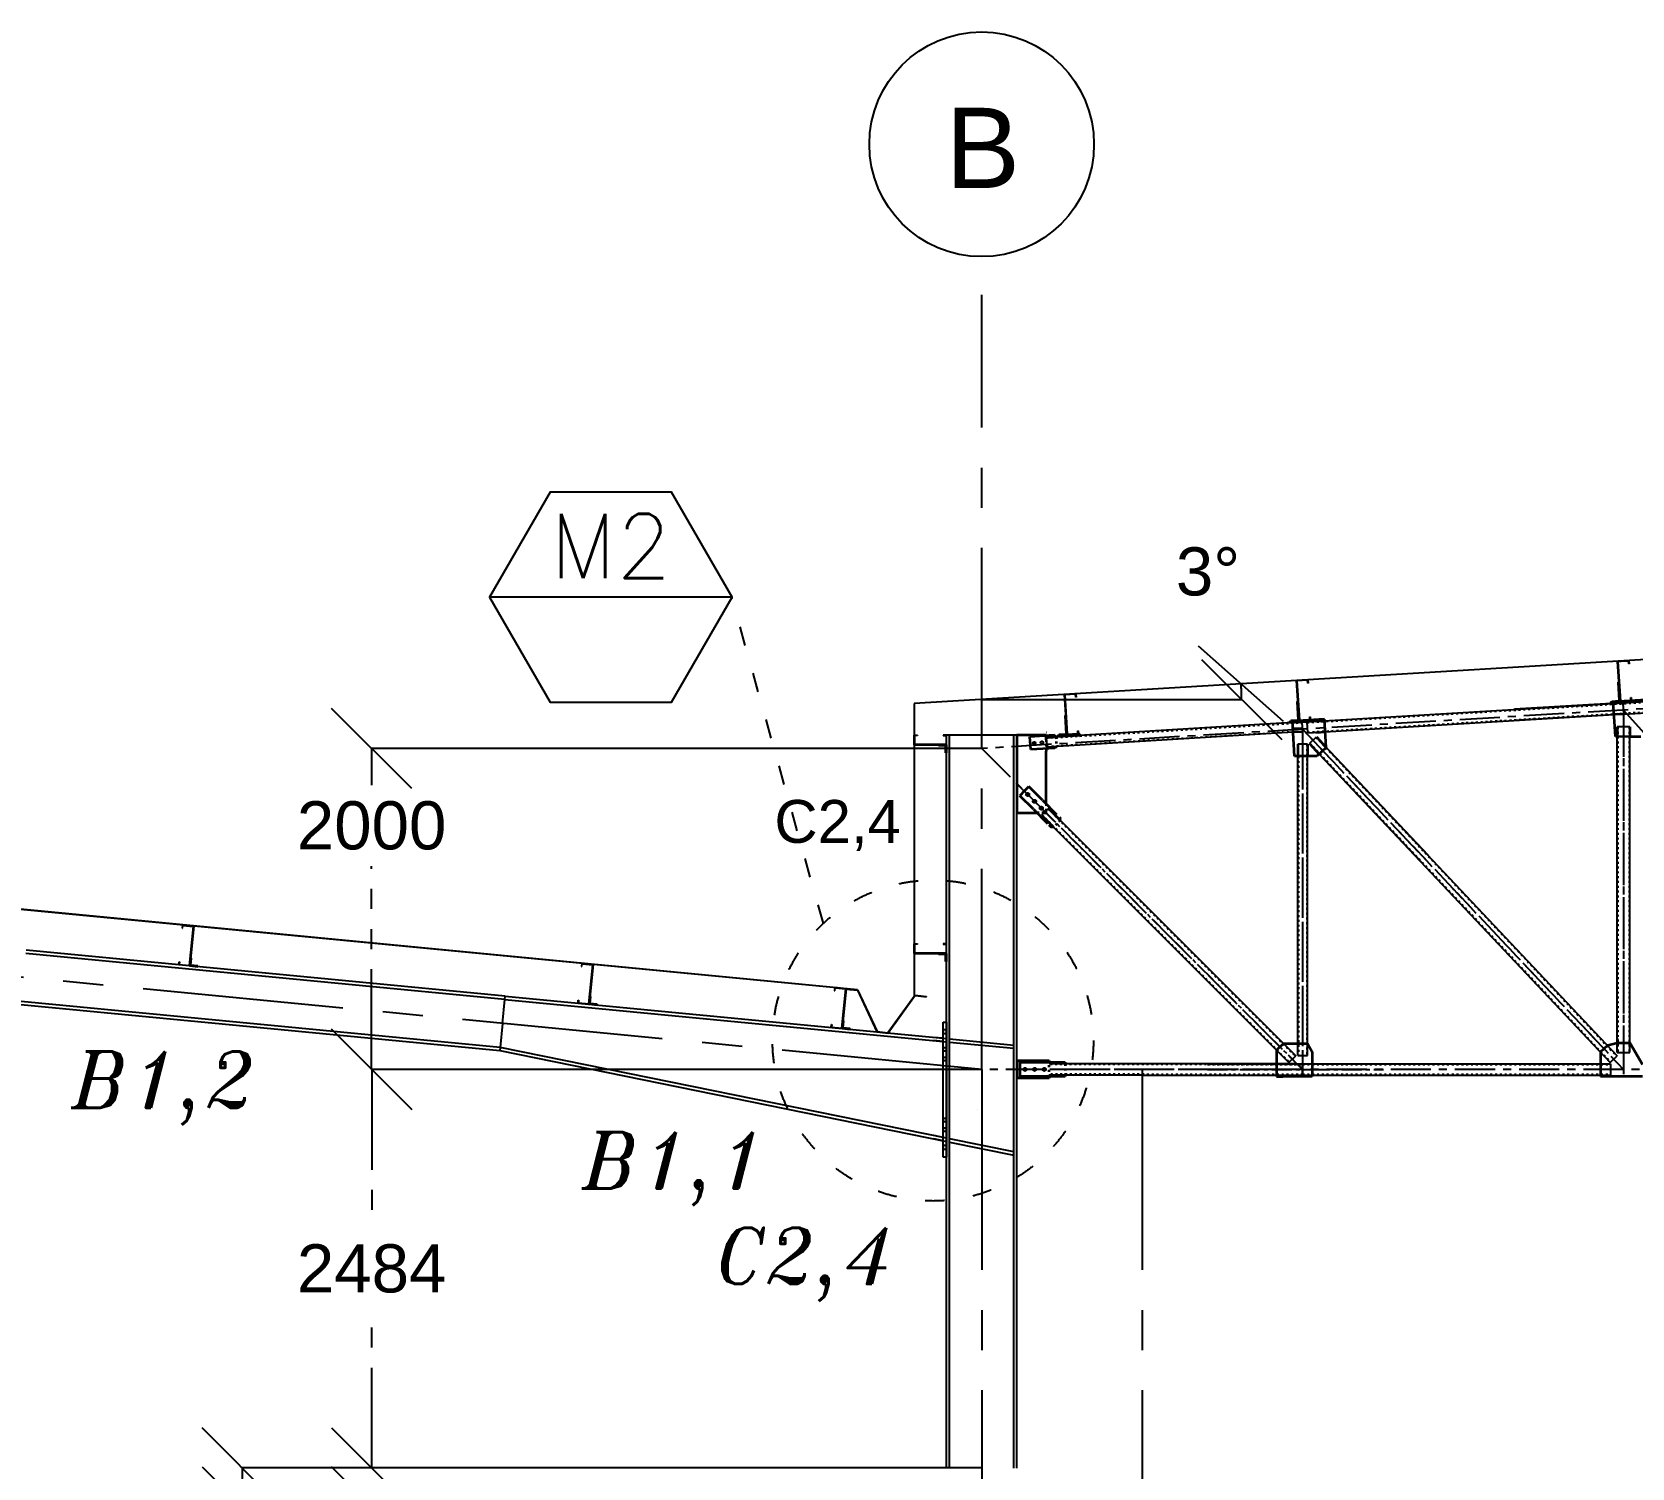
# Model space of a CAD drawing. Header units: inches. Extents: x -15 to 1885144, y -42615 to 866270.
# Drawn here: x 1654115 to 1664088, y 255816 to 264766 of the extents above; entities that cross this region are included whole.
import ezdxf
from ezdxf.enums import TextEntityAlignment as Align

# ---------------------------------------------------------------- set-up
doc = ezdxf.new("R2010")
doc.units = ezdxf.units.IN
doc.header["$LTSCALE"] = 100
doc.header["$MEASUREMENT"] = 0
for name, pattern in [('CENTER', [2, 1.25, -0.25, 0.25, -0.25]), ('CENTERX2', [4, 2.5, -0.5, 0.5, -0.5]), ('dash line', [30, 12, -18]), ('PHANTOM2', [1.25, 0.625, -0.125, 0.125, -0.125, 0.125, -0.125])]:
    doc.linetypes.add(name, pattern=pattern)
for name, color, linetype in [('axis', 8, 'PHANTOM2'), ('corrugated sheet', 6, 'Continuous'), ('dimensions', 10, 'PHANTOM2'), ('layout', 7, 'Continuous'), ('purlins', 4, 'Continuous'), ('sections', 3, 'Continuous'), ('text', 3, 'Continuous')]:
    doc.layers.add(name, color=color, linetype=linetype)
doc.layers.add('gusset plate', color=1, linetype='Continuous', lineweight=35)
doc.layers.add('weld', color=2, linetype='Continuous', lineweight=35)
doc.styles.add('romans', font='romans.shx', dxfattribs={"width": 0.75})
doc.styles.get("Standard").update_dxf_attribs({"font": 'arial.ttf'})
doc.styles.add('TEXT-3', font='ITALICT.shx', dxfattribs={"height": 350})
doc.dimstyles.new('Dim_1', dxfattribs={"dimtxt": 300, "dimasz": 500, "dimexe": 0.0625, "dimexo": 0.0625, "dimgap": 100, "dimtad": 0, "dimtih": 1, "dimtoh": 1, "dimdec": 0, "dimzin": 0, "dimdsep": 46, "dimtxsty": 'Standard', "dimblk": 'OBLIQUE', "dimcen": 0.09, "dimclrd": 256, "dimclre": 256, "dimclrt": 256, "dimadec": 0, "dimazin": 0, "dimtm": 1e-09, "dimtfac": 1, "dimtdec": 0, "dimtofl": 0, "dimtmove": 0, "dimatfit": 3, "dimfxl": 1, "dimtfillclr": 256, "dimtolj": 1, "dimtzin": 0, "dimlwe": -1, "dimarcsym": 0})

# ---------------------------------------------------------------- blocks, each defined once
blk = doc.blocks.new('_Oblique')
at = {"color": 0, "linetype": 'ByBlock', "lineweight": -2}
blk.add_line((-0.5, -0.5), (0.5, 0.5), dxfattribs=at)
blk = doc.blocks.new('*D802')
at = {"layer": 'Defpoints', "color": 0, "ltscale": 10, "transparency": 16777216}
for p in [(1680034.4, 261806), (1659614.4, 260580.8), (1660034.4, 260606), (1660435.6, 260606), (1661653.9, 260638.4)]:
    blk.add_point(p, dxfattribs=at)
at = {"layer": 'dimensions', "linetype": 'dash line', "ltscale": 10, "transparency": 16777216}
blk.add_line((1660435.7, 260606), (1661654.3, 260606), dxfattribs=at)
at = {"layer": 'dimensions', "lineweight": -2, "ltscale": 10, "transparency": 16777216}
blk.add_arc((1660034.4, 260606), 1619.8, 0, 3.43363, dxfattribs=at)
at = {"layer": 'dimensions', "lineweight": -2, "ltscale": 10, "transparency": 16777216, "xscale": 500, "yscale": 500, "zscale": 500}
for p, rotation in [((1661651.3, 260703.1), 93.4336303618463), ((1661654.2, 260606), 270.000000000002)]:
    blk.add_blockref('_Oblique', p, dxfattribs=dict(at, rotation=rotation))
at = {"layer": 'dimensions', "ltscale": 10, "transparency": 16777216, "insert": (1661445, 261402.3), "char_height": 300, "attachment_point": 5}
blk.add_mtext('\\A1;3°', dxfattribs=at)
blk = doc.blocks.new('*D806')
at = {"layer": 'Defpoints', "color": 0, "ltscale": 10, "transparency": 16777216}
for p in [(1656232.5, 255573.8), (1660034.4, 255573.8), (1659674.4, 252298.7)]:
    blk.add_point(p, dxfattribs=at)
at = {"layer": 'dimensions', "linetype": 'dash line', "ltscale": 10, "transparency": 16777216}
for p, q in [((1660034.3, 255573.8), (1656232.5, 255573.8)), ((1659674.3, 252298.7), (1656232.5, 252298.7))]:
    blk.add_line(p, q, dxfattribs=at)
at = {"layer": 'dimensions', "lineweight": -2, "ltscale": 10, "transparency": 16777216}
for p, q in [((1656232.5, 255573.8), (1656232.5, 254189.5)), ((1656232.5, 252298.7), (1656232.5, 253682.9))]:
    blk.add_line(p, q, dxfattribs=at)
at = {"layer": 'dimensions', "lineweight": -2, "ltscale": 10, "transparency": 16777216, "xscale": 500, "yscale": 500, "zscale": 500}
for p, rotation in [((1656232.5, 255573.8), 90), ((1656232.5, 252298.7), 270)]:
    blk.add_blockref('_Oblique', p, dxfattribs=dict(at, rotation=rotation))
at = {"layer": 'dimensions', "ltscale": 10, "transparency": 16777216, "insert": (1656232.5, 253936.2), "char_height": 300, "attachment_point": 5}
blk.add_mtext('\\A1;3275', dxfattribs=at)
blk = doc.blocks.new('*D807')
at = {"layer": 'Defpoints', "color": 0, "ltscale": 10, "transparency": 16777216}
for p in [(1660034.4, 255816.3), (1655426, 255573.8), (1660034.4, 255573.8)]:
    blk.add_point(p, dxfattribs=at)
at = {"layer": 'dimensions', "linetype": 'dash line', "ltscale": 10, "transparency": 16777216}
for p, q in [((1660034.3, 255816.3), (1655426, 255816.3)), ((1660034.3, 255573.8), (1655426, 255573.8))]:
    blk.add_line(p, q, dxfattribs=at)
at = {"layer": 'dimensions', "lineweight": -2, "ltscale": 10, "transparency": 16777216}
for p, q in [((1655426, 255816.3), (1655426, 255573.8)), ((1655426, 255573.8), (1655426, 255073.8)), ((1655426, 255073.8), (1654926, 255073.8))]:
    blk.add_line(p, q, dxfattribs=at)
at = {"layer": 'dimensions', "lineweight": -2, "ltscale": 10, "transparency": 16777216, "xscale": 500, "yscale": 500, "zscale": 500}
for p, rotation in [((1655426, 255816.3), 90), ((1655426, 255573.8), 270)]:
    blk.add_blockref('_Oblique', p, dxfattribs=dict(at, rotation=rotation))
at = {"layer": 'dimensions', "ltscale": 10, "transparency": 16777216, "insert": (1654493.6, 255073.8), "char_height": 300, "attachment_point": 5}
blk.add_mtext('\\A1;242', dxfattribs=at)
blk = doc.blocks.new('*D808')
at = {"layer": 'Defpoints', "color": 0, "ltscale": 10, "transparency": 16777216}
for p in [(1656232.5, 258300.5), (1660034.4, 258300.5), (1660034.4, 255816.3)]:
    blk.add_point(p, dxfattribs=at)
at = {"layer": 'dimensions', "linetype": 'dash line', "ltscale": 10, "transparency": 16777216}
for p, q in [((1660034.3, 258300.5), (1656232.5, 258300.5)), ((1660034.3, 255816.3), (1656232.5, 255816.3))]:
    blk.add_line(p, q, dxfattribs=at)
at = {"layer": 'dimensions', "lineweight": -2, "ltscale": 10, "transparency": 16777216}
for p, q in [((1656232.5, 258300.5), (1656232.5, 257311.6)), ((1656232.5, 255816.3), (1656232.5, 256805.2))]:
    blk.add_line(p, q, dxfattribs=at)
at = {"layer": 'dimensions', "lineweight": -2, "ltscale": 10, "transparency": 16777216, "xscale": 500, "yscale": 500, "zscale": 500}
for p, rotation in [((1656232.5, 258300.5), 90), ((1656232.5, 255816.3), 270)]:
    blk.add_blockref('_Oblique', p, dxfattribs=dict(at, rotation=rotation))
at = {"layer": 'dimensions', "ltscale": 10, "transparency": 16777216, "insert": (1656232.5, 257058.4), "char_height": 300, "attachment_point": 5}
blk.add_mtext('\\A1;2484', dxfattribs=at)
blk = doc.blocks.new('*D809')
at = {"layer": 'Defpoints', "color": 0, "ltscale": 10, "transparency": 16777216}
for p in [(1656232, 260300.5), (1660034.4, 260300.5), (1660034.4, 258300.5)]:
    blk.add_point(p, dxfattribs=at)
at = {"layer": 'dimensions', "linetype": 'dash line', "ltscale": 10, "transparency": 16777216}
for p, q in [((1660034.3, 260300.5), (1656232, 260300.5)), ((1660034.3, 258300.5), (1656232, 258300.5))]:
    blk.add_line(p, q, dxfattribs=at)
at = {"layer": 'dimensions', "lineweight": -2, "ltscale": 10, "transparency": 16777216}
for p, q in [((1656232, 260300.5), (1656232, 260072.8)), ((1656232, 258300.5), (1656232, 259566.4))]:
    blk.add_line(p, q, dxfattribs=at)
at = {"layer": 'dimensions', "lineweight": -2, "ltscale": 10, "transparency": 16777216, "xscale": 500, "yscale": 500, "zscale": 500}
for p, rotation in [((1656232, 260300.5), 90), ((1656232, 258300.5), 270)]:
    blk.add_blockref('_Oblique', p, dxfattribs=dict(at, rotation=rotation))
at = {"layer": 'dimensions', "ltscale": 10, "transparency": 16777216, "insert": (1656232, 259819.6), "char_height": 300, "attachment_point": 5}
blk.add_mtext('\\A1;2000', dxfattribs=at)
blk = doc.blocks.new('*U871')
at = {"layer": 'purlins', "ltscale": 10}
h = blk.add_hatch(color=256, dxfattribs=at)
h.dxf.hatch_style = 1
h.paths.add_polyline_path([(124.2, -228.2), (129.2, -228.2), (129.2, -218.2), (124.2, -218.2)])
for p, q in [((124.2, -0.7), (54.2, -0.7)), ((54.2, -0.7), (54.2, -20.7)), ((54.2, -20.7), (56.2, -20.7)), ((56.2, -20.7), (56.2, -2.7)), ((56.2, -2.7), (122.2, -2.7)), ((122.2, -248.7), (122.2, -2.7)), ((124.2, -0.7), (124.2, -250.7)), ((54.2, -250.7), (54.2, -230.7)), ((54.2, -230.7), (56.2, -230.7)), ((124.2, -250.7), (54.2, -250.7)), ((56.2, -230.7), (56.2, -248.7)), ((56.2, -248.7), (122.2, -248.7)), ((129.2, -200.7), (124.2, -200.7)), ((129.2, -218.2), (124.2, -218.2)), ((129.2, -228.2), (124.2, -228.2)), ((124.2, -250.7), (174.2, -250.7)), ((129.2, -245.7), (129.2, -200.7)), ((174.2, -245.7), (129.2, -245.7)), ((174.2, -250.7), (174.2, -245.7))]:
    blk.add_line(p, q, dxfattribs=at)
blk = doc.blocks.new('*U872')
at = {"layer": 'sections', "color": 0, "linetype": 'ByBlock', "lineweight": -2, "transparency": 16777216, "rotation": 354.5164095555347}
for p in [(1655000.1, 259206.5), (1657488.6, 258967.6)]:
    blk.add_blockref('*U871', p, dxfattribs=at)

msp = doc.modelspace()

# ---------------------------------------------------------------- hatches: boundary and pattern name
at = {"layer": 'purlins', "ltscale": 10}
h = msp.add_hatch(color=256, dxfattribs=at)
h.dxf.hatch_style = 1
h.paths.add_polyline_path([(1664006.449, 260704.143), (1664001.458, 260703.843), (1664002.057, 260693.861), (1664007.048, 260694.161)])
h = msp.add_hatch(color=256, dxfattribs=at)
h.dxf.hatch_style = 1
h.paths.add_polyline_path([(1662005.853, 260584.126), (1662000.862, 260583.827), (1662001.46, 260573.844), (1662006.452, 260574.144)])
h = msp.add_hatch(color=256, dxfattribs=at)
h.dxf.hatch_style = 1
h.paths.add_polyline_path([(1660559.665, 260497.292), (1660554.673, 260496.993), (1660555.272, 260487.011), (1660560.263, 260487.31)])
h = msp.add_hatch(color=256, dxfattribs=at)
h.dxf.hatch_style = 1
h.paths.add_polyline_path([(1659781.878, 260322.707), (1659781.878, 260317.707), (1659791.878, 260317.707), (1659791.878, 260322.707)])
h = msp.add_hatch(color=256, dxfattribs=at)
h.dxf.hatch_style = 1
h.paths.add_polyline_path([(1659781.878, 259022.707), (1659781.878, 259017.707), (1659791.878, 259017.707), (1659791.878, 259022.707)])
h = msp.add_hatch(color=256, dxfattribs=at)
h.dxf.hatch_style = 1
h.paths.add_polyline_path([(1659167.429, 258577.153), (1659172.406, 258576.675), (1659173.361, 258586.629), (1659168.384, 258587.107)])
at = {"layer": 'sections', "ltscale": 10}
h = msp.add_hatch(color=256, dxfattribs=at)
h.dxf.hatch_style = 1
h.paths.add_polyline_path([(1659814.378, 258522.362), (1659814.378, 258546.362), (1659794.378, 258546.362), (1659794.378, 258522.362)])
h.paths.add_polyline_path([(1659814.378, 258434.362), (1659794.378, 258434.362), (1659794.378, 258414.362), (1659814.378, 258414.362)])
h.paths.add_polyline_path([(1659794.378, 258374.362), (1659794.378, 258354.362), (1659814.378, 258354.362), (1659814.378, 258374.362)])
h = msp.add_hatch(color=256, dxfattribs=at)
h.dxf.hatch_style = 1
h.paths.add_polyline_path([(1659794.378, 257802.362), (1659814.378, 257802.362), (1659814.378, 257826.362), (1659794.378, 257826.362)])
h.paths.add_polyline_path([(1659794.378, 257914.362), (1659814.378, 257914.362), (1659814.378, 257934.362), (1659794.378, 257934.362)])
h.paths.add_polyline_path([(1659794.378, 257974.362), (1659814.378, 257974.362), (1659814.378, 257994.362), (1659794.378, 257994.362)])

# ---------------------------------------------------------------- linework, layer by layer
at = {"layer": 'axis', "linetype": 'CENTER', "ltscale": 10}
for p, q in [((1660034.378, 258300.541), (1660034.378, 263128.351)), ((1660034.378, 258300.541), (1647534.378, 259500.541)), ((1660034.378, 258300.541), (1660034.378, 245318.666)), ((1661034.378, 258300.541), (1661034.378, 245318.666))]:
    msp.add_line(p, q, dxfattribs=at)
at = {"layer": 'axis', "linetype": 'CENTERX2'}
for p, q in [((1680034.378, 261500.541), (1660034.378, 260300.541)), ((1664034.378, 260540.541), (1664034.378, 258300.541)), ((1664034.378, 260540.541), (1666034.378, 258300.541)), ((1662034.378, 260420.541), (1662034.378, 258300.541)), ((1662034.378, 260420.541), (1664034.378, 258300.541)), ((1660034.378, 260300.541), (1662034.378, 258300.541)), ((1700034.378, 258300.541), (1660034.378, 258300.541))]:
    msp.add_line(p, q, dxfattribs=at)
at = {"layer": 'axis', "linetype": 'CENTER'}
for p, q in [((1662034.378, 260420.541), (1664034.378, 258300.541)), ((1662034.378, 260420.541), (1662034.378, 258300.541)), ((1664034.378, 260374.584), (1664034.378, 258300.541)), ((1660254.378, 260080.541), (1662034.378, 258300.541)), ((1662034.378, 258300.541), (1660254.378, 258300.541)), ((1661442.346, 258300.541), (1662184.378, 258300.541))]:
    msp.add_line(p, q, dxfattribs=at)
at = {"layer": 'corrugated sheet'}
for p, q in [((1680034.345, 261806.594), (1659614.345, 260581.394)), ((1680034.378, 261806.045), (1659614.378, 260580.845))]:
    msp.add_line(p, q, dxfattribs=at)
at = {"layer": 'corrugated sheet', "ltscale": 10}
for p, q in [((1659613.878, 260580.845), (1659613.878, 258755.212)), ((1659614.378, 260580.845), (1659614.378, 258755.212)), ((1659260.906, 258797.428), (1647534.378, 259923.175)), ((1659260.839, 258796.731), (1647534.378, 259922.472)), ((1659260.906, 258797.428), (1659260.839, 258796.731))]:
    msp.add_line(p, q, dxfattribs=at)
at = {"layer": 'dimensions', "ltscale": 10}
msp.add_line((1660034.378, 260606.045), (1660435.644, 260606.045), dxfattribs=at)
at = {"layer": 'gusset plate'}
for p, q in [((1664175.91, 260604.132), (1663970.882, 260591.83)), ((1662171.764, 260483.883), (1661970.882, 260471.83)), ((1660496.977, 260373.315), (1660486.546, 260382.707)), ((1660500.142, 260313.386), (1660491.351, 260302.852))]:
    msp.add_line(p, q, dxfattribs=at)
at = {"layer": 'gusset plate', "linetype": 'dash line'}
for p, q in [((1663983.903, 260374.817), (1663970.882, 260591.83)), ((1661984.045, 260252.435), (1661970.882, 260471.83)), ((1662182.353, 260307.405), (1662171.764, 260483.883)), ((1660486.546, 260382.707), (1660335.38, 260373.637)), ((1660340.172, 260293.781), (1660335.38, 260373.637)), ((1660254.378, 260366.632), (1660254.378, 259898.746)), ((1660491.351, 260302.852), (1660340.172, 260293.781)), ((1660453.67, 259824.681), (1660467.812, 259810.538)), ((1660481.954, 259810.538), (1660467.812, 259810.538)), ((1660520.238, 259871.249), (1660525.845, 259865.643)), ((1660524.38, 259852.965), (1660525.845, 259865.643)), ((1661872.706, 258419.787), (1661915.132, 258462.213)), ((1661872.706, 258419.787), (1661872.706, 258255.639)), ((1661915.132, 258462.213), (1662064.378, 258462.213)), ((1662064.378, 258462.213), (1662094.378, 258410.252)), ((1663890.735, 258409.085), (1663936.414, 258452.179)), ((1663890.735, 258409.085), (1663890.735, 258255.541)), ((1663936.414, 258452.179), (1663994.378, 258465.31)), ((1664074.378, 258465.31), (1664152.187, 258330.541)), ((1660254.378, 258355.854), (1660254.378, 258245.541)), ((1660254.378, 258355.854), (1660454.378, 258355.854)), ((1660274.378, 258255.541), (1660274.378, 258345.541)), ((1660274.378, 258345.541), (1660454.378, 258345.541)), ((1660454.378, 258355.854), (1660454.378, 258345.541)), ((1660454.378, 258345.541), (1660554.378, 258345.541)), ((1660554.378, 258345.541), (1660554.378, 258335.541)), ((1660454.878, 258245.541), (1660254.378, 258245.541)), ((1660454.378, 258255.541), (1660274.378, 258255.541)), ((1660554.378, 258255.541), (1660454.378, 258255.541)), ((1660454.378, 258255.541), (1660454.878, 258245.541)), ((1660554.378, 258265.541), (1660554.378, 258255.541)), ((1661872.706, 258255.639), (1661912.36, 258255.639))]:
    msp.add_line(p, q, dxfattribs=at)
at = {"layer": 'gusset plate', "ltscale": 10}
for p, q in [((1660254.378, 260382.707), (1660254.378, 260366.632)), ((1660436.173, 260382.707), (1660254.378, 260382.707)), ((1660436.173, 260365.666), (1660436.173, 260382.707)), ((1663994.378, 260374.817), (1663983.903, 260374.817)), ((1664074.378, 260374.352), (1663994.378, 260374.817)), ((1664142.543, 260374.352), (1664074.378, 260374.352)), ((1660436.173, 260354.794), (1660436.173, 260366.632)), ((1660436.173, 259955.315), (1660436.173, 260284.668)), ((1662182.353, 260307.405), (1662124.084, 260252.435)), ((1661999.378, 260252.435), (1661984.045, 260252.435)), ((1662124.084, 260252.435), (1661999.378, 260252.435)), ((1660254.378, 259898.746), (1660379.604, 259898.746))]:
    msp.add_line(p, q, dxfattribs=at)
at = {"layer": 'gusset plate', "linetype": 'dash line', "ltscale": 0.01}
for p, q in [((1660496.977, 260373.315), (1660500.141, 260313.397)), ((1660436.173, 260354.794), (1660436.173, 260284.668)), ((1660421.669, 259898.746), (1660379.604, 259898.746)), ((1660421.669, 259898.746), (1660436.173, 259898.746)), ((1660436.173, 259955.315), (1660436.173, 259913.25)), ((1660436.173, 259898.746), (1660436.173, 259913.25)), ((1660524.38, 259852.965), (1660481.954, 259810.538)), ((1660454.378, 258255.541), (1660454.378, 258345.541)), ((1660554.378, 258335.541), (1660554.378, 258265.541))]:
    msp.add_line(p, q, dxfattribs=at)
at = {"layer": 'gusset plate', "linetype": 'CENTER'}
for p, q in [((1660300.107, 260034.812), (1660271.822, 260006.528)), ((1660356.675, 259921.675), (1660271.822, 260006.528)), ((1660300.107, 260034.812), (1660328.391, 260063.097)), ((1660413.244, 259978.244), (1660328.391, 260063.097)), ((1660413.244, 259978.244), (1660525.845, 259865.643)), ((1660356.675, 259921.675), (1660453.67, 259824.681)), ((1663994.378, 258465.31), (1664074.378, 258465.31))]:
    msp.add_line(p, q, dxfattribs=at)
at = {"layer": 'gusset plate', "linetype": 'ByBlock'}
for p, q in [((1662094.378, 258410.252), (1662094.378, 258255.541)), ((1662094.378, 258255.541), (1661912.36, 258255.639)), ((1664152.187, 258255.541), (1663890.735, 258255.541))]:
    msp.add_line(p, q, dxfattribs=at)
at = {"layer": 'layout', "ltscale": 10}
for p, q in [((1659814.378, 255816.258), (1659814.378, 260382.707)), ((1660254.378, 260382.707), (1659814.378, 260382.707)), ((1659834.378, 255816.258), (1659834.378, 260382.707)), ((1660234.378, 255816.258), (1660234.378, 260382.707)), ((1660254.378, 255816.258), (1660254.378, 260382.707)), ((1657062.441, 258736.536), (1654076.171, 259023.218)), ((1657064.353, 258756.445), (1654078.082, 259043.127)), ((1654045.591, 258704.683), (1657031.862, 258418.001)), ((1657033.773, 258437.909), (1654047.502, 258724.591)), ((1657048.107, 258587.223), (1657062.441, 258736.536)), ((1657062.441, 258736.536), (1657064.353, 258756.445)), ((1657062.441, 258736.536), (1659814.378, 258472.35)), ((1657064.353, 258756.445), (1659814.378, 258492.442)), ((1657048.107, 258587.223), (1657033.773, 258437.909)), ((1659834.378, 258490.522), (1660234.378, 258452.122)), ((1657033.773, 258437.909), (1657031.862, 258418.001)), ((1657031.862, 258418.001), (1659814.378, 257851.941)), ((1659814.378, 257872.35), (1657033.773, 258437.909)), ((1659834.378, 258470.43), (1660234.378, 258432.03)), ((1660010.476, 258051.562), (1660010.488, 258051.685)), ((1660234.378, 257786.925), (1659834.378, 257868.282)), ((1659834.378, 257847.872), (1660234.378, 257766.498))]:
    msp.add_line(p, q, dxfattribs=at)
at = {"layer": 'layout', "linetype": 'CENTER'}
for centre, radius in [((1660361.736, 260335.093), 8), ((1660409.56, 260337.968), 8), ((1660321.32, 260013.599), 10), ((1660363.746, 259971.173), 10), ((1660406.173, 259928.746), 10)]:
    msp.add_circle(centre, radius, dxfattribs=at)
at = {"layer": 'layout', "linetype": 'dash line'}
for centre in [(1660304.361, 258300.541), (1660364.361, 258300.541), (1660424.361, 258300.541)]:
    msp.add_circle(centre, 10, dxfattribs=at)
at = {"layer": 'purlins', "ltscale": 10}
for p, q in [((1663998.064, 260843.891), (1664067.938, 260848.084)), ((1664013.037, 260594.34), (1663998.064, 260843.891)), ((1664066.062, 260845.968), (1664000.18, 260842.015)), ((1664000.18, 260842.015), (1664014.914, 260596.456)), ((1664067.14, 260828), (1664066.062, 260845.968)), ((1664069.136, 260828.12), (1664067.14, 260828)), ((1664067.938, 260848.084), (1664069.136, 260828.12)), ((1661997.468, 260723.875), (1662067.342, 260728.067)), ((1662012.441, 260474.323), (1661997.468, 260723.875)), ((1662065.465, 260725.951), (1661999.584, 260721.998)), ((1661999.584, 260721.998), (1662014.317, 260476.44)), ((1662066.543, 260707.983), (1662065.465, 260725.951)), ((1662068.54, 260708.103), (1662066.543, 260707.983)), ((1662067.342, 260728.067), (1662068.54, 260708.103)), ((1664007.747, 260599.032), (1664000.859, 260713.825)), ((1664001.458, 260703.843), (1664006.449, 260704.143)), ((1664002.057, 260693.861), (1664007.048, 260694.161)), ((1660551.28, 260637.041), (1660621.154, 260641.233)), ((1660566.253, 260387.49), (1660551.28, 260637.041)), ((1660619.277, 260639.117), (1660553.396, 260635.164)), ((1660553.396, 260635.164), (1660568.129, 260389.606)), ((1660620.355, 260621.149), (1660619.277, 260639.117)), ((1660622.352, 260621.269), (1660620.355, 260621.149)), ((1660621.154, 260641.233), (1660622.352, 260621.269)), ((1662007.15, 260479.015), (1662000.263, 260593.809)), ((1662000.862, 260583.827), (1662005.853, 260584.126)), ((1662001.46, 260573.844), (1662006.452, 260574.144)), ((1663962.827, 260596.337), (1664007.747, 260599.032)), ((1663963.127, 260591.346), (1663962.827, 260596.337)), ((1664013.037, 260594.34), (1663963.127, 260591.346)), ((1664031.085, 260595.423), (1664013.037, 260594.34)), ((1664014.914, 260596.456), (1664080.795, 260600.409)), ((1664079.717, 260618.377), (1664081.714, 260618.497)), ((1664080.795, 260600.409), (1664079.717, 260618.377)), ((1664081.714, 260618.497), (1664082.911, 260598.533)), ((1660560.962, 260392.181), (1660554.075, 260506.975)), ((1660554.673, 260496.993), (1660559.665, 260497.292)), ((1660555.272, 260487.011), (1660560.263, 260487.31)), ((1661962.231, 260476.32), (1662007.15, 260479.015)), ((1661962.531, 260471.329), (1661962.231, 260476.32)), ((1662012.441, 260474.323), (1661962.531, 260471.329)), ((1662030.489, 260475.406), (1662012.441, 260474.323)), ((1662014.317, 260476.44), (1662080.199, 260480.393)), ((1662079.121, 260498.36), (1662081.117, 260498.48)), ((1662080.199, 260480.393), (1662079.121, 260498.36)), ((1662081.117, 260498.48), (1662082.315, 260478.516)), ((1659614.378, 260322.707), (1659614.378, 260382.707)), ((1659614.378, 260382.707), (1659634.378, 260382.707)), ((1659634.378, 260380.707), (1659616.378, 260380.707)), ((1659616.378, 260380.707), (1659616.378, 260324.707)), ((1659634.378, 260382.707), (1659634.378, 260380.707)), ((1659814.378, 260382.707), (1659794.378, 260382.707)), ((1659794.378, 260382.707), (1659794.378, 260380.707)), ((1659794.378, 260380.707), (1659812.378, 260380.707)), ((1659812.378, 260380.707), (1659812.378, 260324.707)), ((1659814.378, 260322.707), (1659814.378, 260382.707)), ((1660516.043, 260389.486), (1660560.962, 260392.181)), ((1660516.342, 260384.495), (1660516.043, 260389.486)), ((1660566.253, 260387.49), (1660516.342, 260384.495)), ((1660584.301, 260388.573), (1660566.253, 260387.49)), ((1660568.129, 260389.606), (1660634.011, 260393.559)), ((1660632.933, 260411.526), (1660634.929, 260411.646)), ((1660634.011, 260393.559), (1660632.933, 260411.526)), ((1660634.929, 260411.646), (1660636.127, 260391.682)), ((1659614.378, 260322.707), (1659814.378, 260322.707)), ((1659812.378, 260324.707), (1659616.378, 260324.707)), ((1659764.378, 260317.707), (1659764.378, 260322.707)), ((1659764.378, 260322.707), (1659814.378, 260322.707)), ((1659809.378, 260317.707), (1659764.378, 260317.707)), ((1659781.878, 260317.707), (1659781.878, 260322.707)), ((1659791.878, 260317.707), (1659791.878, 260322.707)), ((1659809.378, 260272.707), (1659809.378, 260317.707)), ((1659814.378, 260272.707), (1659809.378, 260272.707)), ((1659814.378, 260322.707), (1659814.378, 260272.707)), ((1659614.378, 259022.707), (1659614.378, 259082.707)), ((1659614.378, 259082.707), (1659634.378, 259082.707)), ((1659634.378, 259080.707), (1659616.378, 259080.707)), ((1659616.378, 259080.707), (1659616.378, 259024.707)), ((1659634.378, 259082.707), (1659634.378, 259080.707)), ((1659814.378, 259082.707), (1659794.378, 259082.707)), ((1659794.378, 259082.707), (1659794.378, 259080.707)), ((1659794.378, 259080.707), (1659812.378, 259080.707)), ((1659812.378, 259080.707), (1659812.378, 259024.707)), ((1659814.378, 259022.707), (1659814.378, 259082.707)), ((1659614.378, 259022.707), (1659814.378, 259022.707)), ((1659812.378, 259024.707), (1659616.378, 259024.707)), ((1659764.378, 259017.707), (1659764.378, 259022.707)), ((1659764.378, 259022.707), (1659814.378, 259022.707)), ((1659809.378, 259017.707), (1659764.378, 259017.707)), ((1659781.878, 259017.707), (1659781.878, 259022.707)), ((1659791.878, 259017.707), (1659791.878, 259022.707)), ((1659809.378, 258972.707), (1659809.378, 259017.707)), ((1659814.378, 259022.707), (1659814.378, 258972.707)), ((1659814.378, 258972.707), (1659809.378, 258972.707)), ((1659119.489, 258810.301), (1659117.578, 258790.393)), ((1659117.578, 258790.393), (1659119.569, 258790.201)), ((1659189.169, 258803.612), (1659119.489, 258810.301)), ((1659119.569, 258790.201), (1659121.289, 258808.119)), ((1659121.289, 258808.119), (1659186.987, 258801.812)), ((1659163.479, 258556.938), (1659186.987, 258801.812)), ((1659189.169, 258803.612), (1659165.279, 258554.756)), ((1659188.978, 258801.621), (1659189.169, 258803.612)), ((1659188.978, 258801.621), (1659259.829, 258794.819)), ((1659189.169, 258803.612), (1659260.839, 258796.731)), ((1659259.829, 258794.819), (1659381.45, 258534.003)), ((1659260.839, 258796.731), (1659382.46, 258535.916)), ((1659619.52, 258762.298), (1659450.501, 258529.384)), ((1659620.336, 258760.488), (1659451.129, 258527.314)), ((1659619.52, 258762.298), (1659690.181, 258755.515)), ((1659620.336, 258760.488), (1659690.016, 258753.799)), ((1659690.016, 258753.799), (1659690.181, 258755.515)), ((1659095.599, 258561.445), (1659097.51, 258581.354)), ((1659097.51, 258581.354), (1659099.501, 258581.162)), ((1659099.501, 258581.162), (1659097.781, 258563.245)), ((1659172.406, 258576.675), (1659167.429, 258577.153)), ((1659173.361, 258586.629), (1659168.384, 258587.107)), ((1659175.034, 258604.049), (1659170.057, 258604.527)), ((1659170.734, 258559.255), (1659175.034, 258604.049)), ((1659165.279, 258554.756), (1659095.599, 258561.445)), ((1659097.781, 258563.245), (1659163.479, 258556.938)), ((1659165.279, 258554.756), (1659215.05, 258549.978)), ((1659215.528, 258554.955), (1659170.734, 258559.255)), ((1659215.05, 258549.978), (1659215.528, 258554.955)), ((1659381.45, 258534.003), (1659451.129, 258527.314)), ((1659382.46, 258535.916), (1659450.501, 258529.384))]:
    msp.add_line(p, q, dxfattribs=at)
at = {"layer": 'purlins', "ltscale": 0.01}
for p, q in [((1664000.859, 260713.825), (1664005.85, 260714.125)), ((1662000.263, 260593.809), (1662005.254, 260594.108)), ((1663953.145, 260590.747), (1663963.127, 260591.346)), ((1663953.145, 260590.747), (1663953.744, 260580.765)), ((1663953.744, 260580.765), (1664093.492, 260589.149)), ((1664031.085, 260595.423), (1664082.911, 260598.533)), ((1664092.893, 260599.132), (1664082.911, 260598.533)), ((1660554.075, 260506.975), (1660559.066, 260507.274)), ((1661952.548, 260470.73), (1661962.531, 260471.329)), ((1661952.548, 260470.73), (1661953.147, 260460.748)), ((1662030.489, 260475.406), (1662082.315, 260478.516)), ((1662092.297, 260479.115), (1662082.315, 260478.516)), ((1662092.297, 260479.115), (1662092.896, 260469.133)), ((1660506.36, 260383.896), (1660516.342, 260384.495)), ((1660506.36, 260383.896), (1660506.959, 260373.914)), ((1660506.959, 260373.914), (1660646.708, 260382.299)), ((1660584.301, 260388.573), (1660636.127, 260391.682)), ((1660646.109, 260392.281), (1660636.127, 260391.682)), ((1660646.109, 260392.281), (1660646.708, 260382.299)), ((1661953.147, 260460.748), (1662092.896, 260469.133))]:
    msp.add_line(p, q, dxfattribs=at)
at = {"layer": 'sections', "linetype": 'dash line', "ltscale": 0.01}
for p, q in [((1662062.86, 260462.318), (1666031.982, 260700.474)), ((1664035.576, 260520.578), (1666034.378, 260640.51)), ((1662066.457, 260402.367), (1664034.378, 260520.447)), ((1660437.296, 260365.733), (1662031.927, 260461.39)), ((1660440.469, 260313.83), (1662034.378, 260409.444)), ((1663999.378, 260434.817), (1663999.378, 258405.31)), ((1664069.378, 260434.817), (1664069.378, 258405.31)), ((1662004.378, 260316.501), (1662004.378, 259485.853)), ((1662060.378, 260327.435), (1662060.378, 258387.213)), ((1662079.865, 260334.449), (1663955.41, 258346.371)), ((1662117.683, 260370.126), (1663993.228, 258382.048)), ((1662008.378, 260252.435), (1662008.378, 258387.213)), ((1660410.543, 259887.619), (1661951.766, 258346.396)), ((1660447.306, 259924.383), (1661988.529, 258383.159)), ((1662004.378, 258330.541), (1660454.378, 258330.541)), ((1661442.346, 258330.541), (1662034.378, 258330.541)), ((1661966.58, 258335.541), (1661966.581, 258335.54)), ((1662034.378, 258330.541), (1663952.771, 258330.541)), ((1661046.411, 258270.541), (1660454.378, 258270.541)), ((1661034.378, 258270.541), (1662034.378, 258270.541)), ((1662034.378, 258270.541), (1663952.771, 258270.541))]:
    msp.add_line(p, q, dxfattribs=at)
at = {"layer": 'sections'}
for p, q in [((1664031.383, 260585.443), (1665976.775, 260702.166)), ((1662062.564, 260467.25), (1663971.484, 260581.786)), ((1664031.383, 260585.443), (1663354.787, 260544.847)), ((1664035.875, 260515.587), (1665981.267, 260632.31)), ((1662066.757, 260397.376), (1663975.677, 260511.911)), ((1664035.875, 260515.586), (1663358.55, 260474.947)), ((1661971.484, 260461.786), (1660437.085, 260369.722)), ((1661975.078, 260401.893), (1660440.709, 260309.831)), ((1662031.982, 260455.46), (1662032.282, 260455.478)), ((1662076.949, 260331.698), (1662120.593, 260372.871)), ((1664074.378, 260434.817), (1663994.378, 260434.817)), ((1663994.378, 259604.168), (1663994.378, 260416.696)), ((1663994.378, 258405.31), (1663994.378, 260374.817)), ((1664074.378, 259604.168), (1664074.378, 260416.696)), ((1664074.378, 258405.31), (1664074.378, 260374.352)), ((1660390.577, 260291.943), (1660390.566, 260291.942)), ((1662064.378, 260327.435), (1662004.378, 260327.435)), ((1662064.378, 258387.213), (1662064.378, 260327.435)), ((1662089.966, 260317.9), (1662773.071, 259593.808)), ((1662133.609, 260359.073), (1662816.715, 259634.982)), ((1662182.353, 260307.405), (1663996.138, 258384.793)), ((1662004.378, 258387.213), (1662004.378, 260252.435)), ((1662138.709, 260266.232), (1663952.494, 258343.62)), ((1660469.812, 259907.533), (1661090.908, 259286.437)), ((1660427.386, 259865.107), (1661948.931, 258343.561)), ((1660524.38, 259852.965), (1661991.358, 258385.988)), ((1661999.378, 258335.541), (1660454.378, 258335.541)), ((1661442.346, 258335.541), (1662034.378, 258335.541)), ((1661960.911, 258335.541), (1661963.746, 258332.705)), ((1662034.378, 258335.541), (1663952.771, 258335.541)), ((1661046.411, 258265.541), (1660454.378, 258265.541)), ((1661034.378, 258265.541), (1662094.378, 258265.541)), ((1662094.378, 258265.541), (1663952.771, 258265.541))]:
    msp.add_line(p, q, dxfattribs=at)
at = {"layer": 'sections', "ltscale": 10}
for p, q in [((1664007.074, 260583.984), (1664031.373, 260585.442)), ((1660438.718, 260399.874), (1660436.722, 260399.754)), ((1662007.388, 260463.94), (1662031.687, 260465.398)), ((1659794.378, 257754.362), (1659794.378, 258594.362)), ((1659794.378, 258594.362), (1659814.378, 258594.362)), ((1659814.378, 258594.362), (1659814.378, 257754.362)), ((1659794.378, 258494.362), (1659734.629, 258500.098)), ((1659794.378, 258474.362), (1659734.656, 258480.37)), ((1659814.378, 258546.362), (1659794.378, 258546.362)), ((1659814.378, 258522.362), (1659794.378, 258522.362)), ((1659814.378, 258434.362), (1659794.378, 258434.362)), ((1659814.378, 258414.362), (1659794.378, 258414.362)), ((1659814.378, 258374.362), (1659794.378, 258374.362)), ((1659814.378, 258354.362), (1659794.378, 258354.362)), ((1659814.378, 257994.362), (1659794.378, 257994.362)), ((1659794.378, 257876.418), (1659735.559, 257888.382)), ((1659814.378, 257974.362), (1659794.378, 257974.362)), ((1659814.378, 257934.362), (1659794.378, 257934.362)), ((1659814.378, 257914.362), (1659794.378, 257914.362)), ((1659794.378, 257856.01), (1659735.559, 257867.975)), ((1659814.378, 257826.362), (1659794.378, 257826.362)), ((1659814.378, 257802.362), (1659794.378, 257802.362)), ((1659814.378, 257754.362), (1659794.378, 257754.362))]:
    msp.add_line(p, q, dxfattribs=at)
at = {"layer": 'sections', "linetype": 'dash line'}
for p, q in [((1664035.875, 260515.587), (1664031.683, 260585.461)), ((1662035.28, 260405.505), (1662031.687, 260465.398)), ((1662066.757, 260397.376), (1662062.56, 260467.313)), ((1660437.116, 260369.723), (1660440.709, 260309.831)), ((1663952.494, 258343.62), (1663996.138, 258384.793)), ((1663952.771, 258335.541), (1663952.771, 258265.541))]:
    msp.add_line(p, q, dxfattribs=at)
at = {"layer": 'sections', "linetype": 'CENTER'}
for p, q in [((1661973.581, 260426.848), (1662033.783, 260430.46)), ((1660450.134, 259927.211), (1660407.708, 259884.785)), ((1663999.378, 258483.788), (1663999.378, 258493.788)), ((1662079.378, 258300.541), (1662539.168, 258300.541))]:
    msp.add_line(p, q, dxfattribs=at)
at = {"layer": 'sections', "linetype": 'ByBlock'}
for p, q in [((1661948.931, 258343.561), (1661991.358, 258385.988)), ((1662004.378, 258387.213), (1662064.378, 258387.213)), ((1663994.378, 258405.31), (1664074.378, 258405.31)), ((1662034.378, 258335.541), (1662034.378, 258270.541)), ((1662034.378, 258270.541), (1662034.378, 258330.541)), ((1664034.378, 258335.541), (1664034.378, 258270.541))]:
    msp.add_line(p, q, dxfattribs=at)
at = {"layer": 'text', "linetype": 'dash line', "ltscale": 0.1}
msp.add_line((1659047.525, 259210.497), (1658476.161, 261244.531), dxfattribs=at)
at = {"layer": 'text'}
msp.add_lwpolyline([(1658476.161, 261244.531), (1656967.173, 261244.531), (1657345.173, 260589.816), (1658101.173, 260589.816), (1658479.173, 261244.531), (1658101.173, 261899.246), (1657345.173, 261899.246), (1656967.173, 261244.531)], dxfattribs=at)
at = {"layer": 'text', "ltscale": 10}
msp.add_circle((1660034.346, 264066.312), 700, dxfattribs=at)
at = {"layer": 'text', "linetype": 'dash line', "ltscale": 0.1}
msp.add_circle((1659730.838, 258480.37), 1000, dxfattribs=at)
at = {"layer": 'weld', "linetype": 'dash line'}
for p, q in [((1664031.373, 260585.442), (1663971.477, 260581.911)), ((1662112.471, 260470.308), (1662172.367, 260473.839)), ((1664035.565, 260515.568), (1663975.673, 260511.974)), ((1660437.085, 260369.722), (1660496.977, 260373.315)), ((1662031.377, 260465.379), (1661971.481, 260461.848)), ((1662034.97, 260405.487), (1661975.078, 260401.893)), ((1662116.663, 260400.434), (1662176.559, 260403.964)), ((1662120.593, 260372.871), (1662182.353, 260307.405)), ((1660440.709, 260309.831), (1660500.601, 260313.425)), ((1662076.949, 260331.698), (1662138.709, 260266.232)), ((1660407.708, 259884.785), (1660481.954, 259810.538)), ((1660450.134, 259927.211), (1660524.38, 259852.965))]:
    msp.add_line(p, q, dxfattribs=at)
at = {"layer": 'weld', "linetype": 'CENTER'}
for p, q in [((1663994.378, 260434.817), (1663994.378, 260374.817)), ((1664074.378, 260434.817), (1664074.378, 260374.817)), ((1662004.378, 260327.435), (1662004.378, 260252.435)), ((1662064.378, 260327.435), (1662064.378, 260252.435))]:
    msp.add_line(p, q, dxfattribs=at)
at = {"layer": 'weld', "ltscale": 10}
msp.add_line((1660254.378, 260300.541), (1660254.378, 259898.746), dxfattribs=at)

# ---------------------------------------------------------------- block references
at = {"layer": 'sections'}
msp.add_blockref('*U872', (0, 0), dxfattribs=at)

# ---------------------------------------------------------------- texts
at = {"layer": 'text', "style": 'romans'}
msp.add_text('M2', height=400, dxfattribs=at).set_placement((1657722.675, 261562.458), align=Align.MIDDLE)
at = {"layer": 'text', "ltscale": 10}
msp.add_text('C2,4', height=267.2571, dxfattribs=at).set_placement((1658742.365, 259712.465))
at = {"layer": 'text', "linetype": 'Continuous', "style": 'TEXT-3'}
for s, p in [('B1,2', (1654360.113, 258061.218)), ('B1,1', (1657543.251, 257558.615)), ('C2,4', (1658374.92, 256963.6))]:
    msp.add_text(s, height=350, dxfattribs=at).set_placement(p)
at = {"layer": 'text', "ltscale": 0.3, "insert": (1659807.987, 264294.226), "char_height": 500, "width": 2636.56185, "attachment_point": 1}
msp.add_mtext('B', dxfattribs=at)

# ---------------------------------------------------------------- dimensions: what is measured, and where the dimension line sits
at = {"layer": 'dimensions', "ltscale": 10}
dim = msp.add_angular_dim_2l(base=(1661653.889, 260638.4), line1=((1680034.378, 261806.045), (1659614.378, 260580.845)), line2=((1660034.378, 260606.045), (1660435.644, 260606.045)), dimstyle='Dim_1', dxfattribs=at)
dim.commit()
dim.dimension.update_dxf_attribs({"geometry": '*D802', "text_midpoint": (1661444.966, 261402.35), "dimtype": 162})
dim = msp.add_linear_dim(base=(1656232.038, 260300.541), p1=(1660034.378, 258300.541), p2=(1660034.378, 260300.541), angle=90, dimstyle='Dim_1', dxfattribs=at)
dim.commit()
dim.dimension.update_dxf_attribs({"geometry": '*D809', "text_midpoint": (1656232.038, 259819.617), "dimtype": 160})
for base, p1, p2, picture, middle in [((1656232.538, 258300.541), (1660034.378, 255816.258), (1660034.378, 258300.541), '*D808', (1656232.538, 257058.4)), ((1655426.027, 255573.771), (1660034.378, 255816.258), (1660034.378, 255573.771), '*D807', (1654493.592, 255073.771)), ((1656232.538, 255573.771), (1659674.378, 252298.666), (1660034.378, 255573.771), '*D806', (1656232.538, 253936.218))]:
    dim = msp.add_linear_dim(base=base, p1=p1, p2=p2, angle=90, dimstyle='Dim_1', dxfattribs=at)
    dim.commit()
    dim.dimension.update_dxf_attribs({"geometry": picture, "text_midpoint": middle})

doc.saveas('drawing.dxf')
